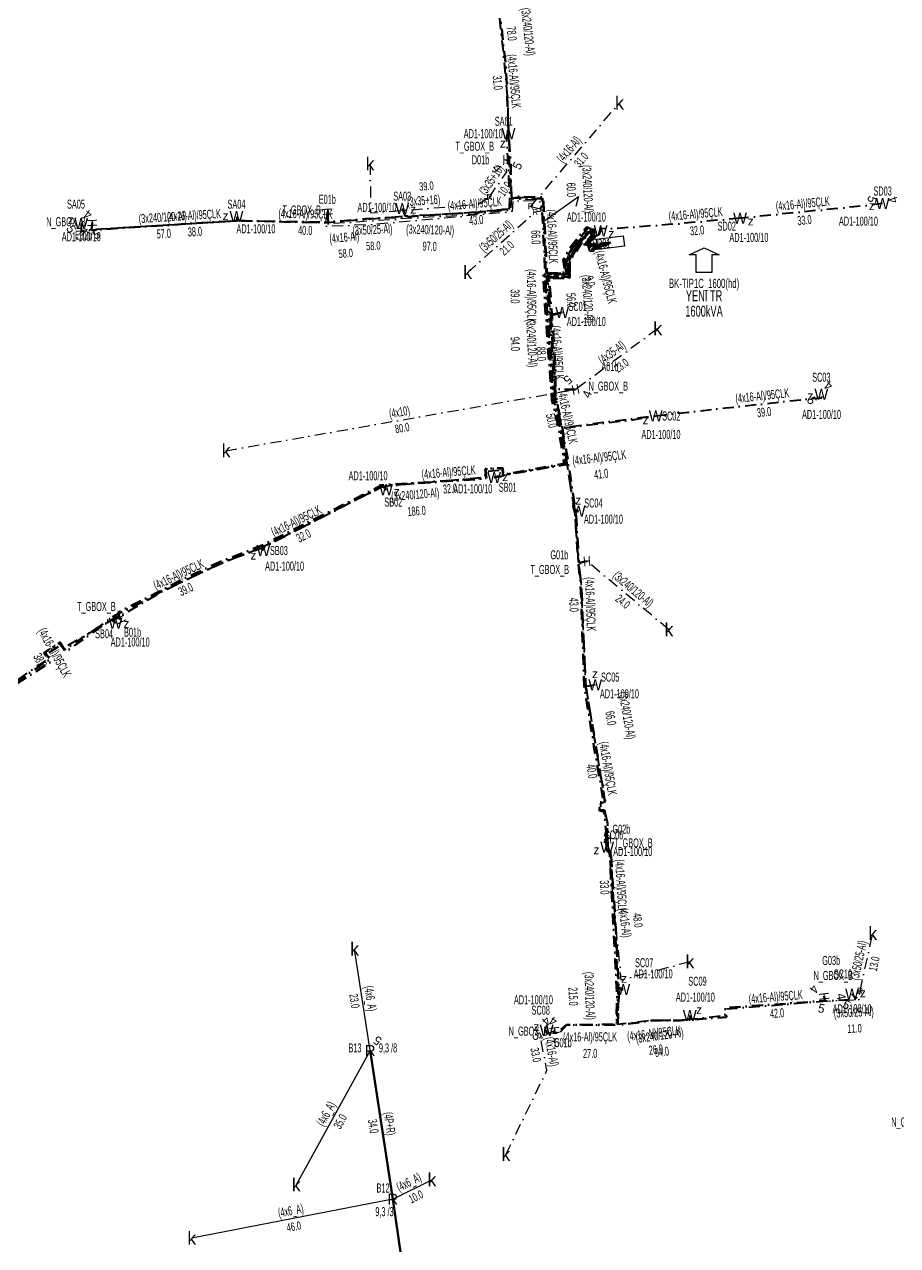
# Model space of a CAD drawing. Header units: millimetres. Extents: x 595692 to 597161, y 4087450 to 4088540.
# Drawn here: x 596018.4 to 596216.5, y 4087916.8 to 4088193.6 of the extents above; entities that cross this region are included whole.
import ezdxf
from ezdxf.enums import TextEntityAlignment as Align

# ---------------------------------------------------------------- set-up
doc = ezdxf.new("R2010")
doc.units = ezdxf.units.MM
doc.linetypes.add('DASHDOT', pattern=[5, 2.5, -1.25, 0, -1.25])
for name, color, linetype, lineweight in [('DIREK_AG_MEVCUT', 120, 'Continuous', 25), ('DIREK_AYD_MEVCUT', 190, 'Continuous', 25), ('DIREK_BOX_MEVCUT', 5, 'Continuous', 25), ('HAT_ABONE_HAVAI_MEVCUT', 56, 'Continuous', 30), ('HAT_ABONE_YERALTI_MEVCUT', 56, 'DASHDOT', 30), ('HAT_AG_HAVAI_MEVCUT', 126, 'Continuous', 50), ('HAT_AYD_YERALTI_MEVCUT', 150, 'DASHDOT', 40), ('HAT_BOX_YERALTI_MEVCUT', 192, 'DASHDOT', 50), ('KOFRE_ABONE_MEVCUT', 6, 'Continuous', 25), ('KULLANICI', 1, 'Continuous', 25), ('NODE_ABONE_MEVCUT', 5, 'Continuous', 25), ('TRAFO_MEVCUT', 5, 'Continuous', 30)]:
    doc.layers.add(name, color=color, linetype=linetype, lineweight=lineweight)
doc.styles.add('Direk', font='B_CAD')
doc.styles.get("Standard").update_dxf_attribs({"font": 'Arial'})

# ---------------------------------------------------------------- blocks, each defined once
blk = doc.blocks.new('MEV_BINA_KARE')
at = {"layer": 'TRAFO_MEVCUT', "linetype": 'Continuous'}
for p, q in [((-2.25, -2.25), (-2.25, 2.25)), ((-2.25, 2.25), (2.25, 2.25)), ((0, 1.8), (0, 2.7)), ((2.25, 2.25), (2.25, -2.25)), ((2.25, -2.25), (-2.25, -2.25))]:
    blk.add_line(p, q, dxfattribs=at)
blk = doc.blocks.new('MEV_BETKOSK')
at = {"layer": 'TRAFO_MEVCUT', "linetype": 'Continuous'}
for p, q in [((-3.4, 2), (0, 3.6)), ((0, 3.6), (3.4, 2)), ((-1.8, 2), (-3.4, 2)), ((-1.8, -2), (-1.8, 2)), ((3.4, 2), (1.8, 2)), ((1.8, 2), (1.8, -2)), ((1.8, -2), (-1.8, -2))]:
    blk.add_line(p, q, dxfattribs=at)

msp = doc.modelspace()

# ---------------------------------------------------------------- linework, layer by layer
at = {"layer": 'HAT_ABONE_HAVAI_MEVCUT'}
for p, q in [((596096.885, 4087960.973), (596093.338102, 4087984.006488)), ((596096.885, 4087960.973), (596080.12339, 4087930.539422)), ((596102.014653, 4087927.265147), (596110.89801, 4087931.69203)), ((596102.014653, 4087927.265147), (596056.409625, 4087918.443729))]:
    msp.add_line(p, q, dxfattribs=at)
at = {"layer": 'HAT_ABONE_YERALTI_MEVCUT', "flags": 128}
for points in [[(596133.31464, 4088152.401771), (596153.440009, 4088175.848463)], [(596096.859499, 4088162.028293), (596096.987803, 4088150.916984), (596121.296652, 4088152.831067), (596123.928516, 4088154.505889)], [(596123.928516, 4088154.505889), (596127.862348, 4088160.232379), (596127.752868, 4088162.8677)], [(596133.31464, 4088152.401771), (596135.44149, 4088151.854233), (596135.357721, 4088153.585457), (596129.242592, 4088153.669226), (596129.075054, 4088151.212005), (596114.48019, 4088149.816972), (596096.33576, 4088148.207928), (596086.665524, 4088147.878472), (596087.188796, 4088151.185004)], [(596134.305626, 4088151.127646), (596135.660033, 4088151.356951), (596135.768932, 4088153.861641), (596128.944559, 4088154.043141), (596128.72676, 4088151.53845), (596117.800503, 4088150.340555), (596106.629456, 4088149.723496), (596087.027534, 4088148.380401), (596087.188796, 4088151.185004)], [(596118.999017, 4088137.412294), (596134.305626, 4088151.127646)], [(596162.112121, 4088124.674408), (596143.472758, 4088110.867155)], [(596064.194603, 4088096.99818), (596143.472758, 4088110.867155)], [(596164.658161, 4088056.414797), (596146.065, 4088071.921)], [(596169.41688, 4087981.119387), (596153.854253, 4087976.975705), (596151.569466, 4087999.980601), (596150.866207, 4088009.016381)], [(596208.013909, 4087974.543977), (596210.910006, 4087987.530823)], [(596199.859165, 4087973.28532), (596200.027941, 4087972.184486), (596207.94131, 4087972.547484), (596208.013909, 4087974.543977)], [(596127.690648, 4087937.428424), (596136.988637, 4087956.531695), (596135.454968, 4087964.200039), (596138.714783, 4087965.56694)]]:
    msp.add_lwpolyline(points, dxfattribs=at)
at = {"layer": 'HAT_AG_HAVAI_MEVCUT'}
for p, q in [((596102.014653, 4087927.265147), (596096.885, 4087960.973)), ((596107.208493, 4087892.271163), (596102.014653, 4087927.265147))]:
    msp.add_line(p, q, dxfattribs=at)
at = {"layer": 'HAT_AYD_YERALTI_MEVCUT', "flags": 128}
for points in [[(596124.812662, 4088199.430461), (596125.761783, 4088199.182225), (596127.231773, 4088185.506864), (596128.130441, 4088175.689076), (596128.068048, 4088169.455066), (596128.260429, 4088168.881794)], [(596104.148038, 4088151.90126), (596104.727508, 4088150.2285), (596116.137919, 4088150.776748), (596125.389604, 4088151.564854), (596128.473499, 4088151.873244), (596128.54203, 4088154.443156), (596128.162822, 4088162.832622), (596127.847087, 4088167.931171), (596127.907914, 4088168.498884), (596128.260429, 4088168.881794)], [(596128.260429, 4088168.881794), (596128.424409, 4088162.550568), (596128.924068, 4088154.523124), (596135.962201, 4088154.255853), (596136.75033, 4088136.665911), (596141.600216, 4088137.193073), (596141.389351, 4088139.69709), (596142.91812, 4088142.517404), (596146.239237, 4088146.708338), (596147.741647, 4088147.10371), (596147.662573, 4088145.495867), (596146.713683, 4088144.204321), (596146.924547, 4088143.202714), (596147.003621, 4088142.675553), (596149.560355, 4088142.886417), (596151.417, 4088144.176)], [(596066.552007, 4088150.084121), (596067.081901, 4088149.212282), (596077.28274, 4088148.900466), (596087.059061, 4088148.75764), (596097.098852, 4088149.545747), (596104.226076, 4088150.162526), (596104.148038, 4088151.90126)], [(596213.135886, 4088153.065352), (596206.61187, 4088152.287561), (596183.804754, 4088150.015758), (596181.17659, 4088149.703942), (596180.7885, 4088149.695025)], [(596031.301278, 4088148.512003), (596031.312147, 4088146.762299), (596033.85122, 4088147.163205), (596048.239303, 4088148.009563), (596065.790092, 4088149.078647), (596066.81463, 4088149.078647), (596066.552007, 4088150.084121)], [(596180.7885, 4088149.695025), (596177.301162, 4088149.392126), (596164.458242, 4088148.253315), (596153.116362, 4088147.396677), (596151.745742, 4088147.396677), (596148.970236, 4088147.293881), (596149.160265, 4088146.824574)], [(596125.009179, 4088090.944742), (596126.449899, 4088091.174843), (596127.846877, 4088091.675646), (596141.333882, 4088093.977915), (596139.952983, 4088102.486038), (596138.168508, 4088110.450046), (596136.966398, 4088127.727735), (596136.55902, 4088136.446754), (596136.457642, 4088136.973915), (596141.323749, 4088137.399699), (596141.202096, 4088139.751651), (596142.59863, 4088142.444769), (596146.045455, 4088146.803989), (596147.586389, 4088147.2906), (596147.424185, 4088145.486085), (596146.207659, 4088143.823499), (596146.633443, 4088142.282565), (596147.261982, 4088142.26229), (596148.985395, 4088142.830002), (596151.417, 4088144.176)], [(596140.431975, 4088128.351847), (596137.471146, 4088127.757365), (596136.891268, 4088136.613679), (596141.741154, 4088137.035408), (596141.714796, 4088139.776648), (596143.583948, 4088143.014481), (596146.325188, 4088146.546463), (596147.458585, 4088146.810043), (596147.590375, 4088145.544856), (596146.483336, 4088143.937013), (596146.852349, 4088142.355529), (596151.417, 4088144.176)], [(596149.160265, 4088146.824574), (596148.751583, 4088145.909088), (596147.940566, 4088145.54413), (596146.886243, 4088143.982921), (596147.190374, 4088142.827221), (596151.417, 4088144.176)], [(596140.431975, 4088128.351847), (596137.369593, 4088127.327404), (596137.904135, 4088118.240194), (596138.483222, 4088110.489338), (596139.463215, 4088106.168459), (596140.309573, 4088102.248486), (596155.677649, 4088104.163927), (596161.023067, 4088104.921194), (596161.66342, 4088104.866978)], [(596161.66342, 4088104.866978), (596164.631224, 4088105.23301), (596177.593862, 4088106.703), (596194.476474, 4088108.529351), (596199.37644, 4088109.019348), (596199.234851, 4088109.787762)], [(596144.16506, 4088083.297468), (596143.203105, 4088083.572542), (596141.54159, 4088094.033209), (596140.303106, 4088102.094251), (596156.407891, 4088103.992032), (596161.66342, 4088104.866978)], [(596100.47131, 4088088.158802), (596100.048955, 4088088.93611), (596106.928413, 4088089.595062), (596122.733411, 4088090.963978), (596123.260572, 4088092.281882), (596126.792554, 4088092.650895), (596127.003419, 4088091.464781), (596125.009179, 4088090.944742)], [(596072.63608, 4088074.364096), (596072.620637, 4088075.273859), (596074.094053, 4088075.993435), (596087.765987, 4088082.812269), (596093.564868, 4088085.852215), (596099.653584, 4088088.909752), (596100.47131, 4088088.158802)], [(596147.928944, 4088043.931468), (596145.919648, 4088043.557456), (596145.120711, 4088058.004646), (596144.848175, 4088066.249372), (596144.780444, 4088067.174855), (596144.203341, 4088071.334335), (596143.391728, 4088081.832126), (596143.310626, 4088083.271683), (596144.16506, 4088083.297468)], [(596039.097232, 4088057.860145), (596038.41552, 4088058.715172), (596039.867194, 4088059.459004), (596041.390851, 4088060.178843), (596049.711909, 4088065.101543), (596058.723735, 4088069.418996), (596063.726498, 4088071.783316), (596070.71666, 4088074.421759), (596072.053014, 4088075.038538), (596072.63608, 4088074.364096)], [(596010.25036, 4088038.669999), (596009.793898, 4088039.767529), (596019.113962, 4088046.590745), (596023.919242, 4088049.875366), (596023.412356, 4088050.787761), (596026.514499, 4088052.876132), (596027.183589, 4088052.267869), (596033.714319, 4088055.999979), (596038.163577, 4088058.607196), (596039.097232, 4088057.860145)], [(596150.645915, 4088007.088116), (596150.418354, 4088008.449375), (596151.035133, 4088009.306013), (596150.761009, 4088012.492704), (596150.075699, 4088015.405272), (596149.150531, 4088015.610865), (596149.202032, 4088017.105746), (596150.244388, 4088017.453198), (596147.788023, 4088031.825202), (596145.953831, 4088043.202157), (596147.928944, 4088043.931468)], [(596154.303, 4087974.858), (596153.134612, 4087975.370511), (596152.422875, 4087990.074453), (596151.480585, 4088006.119321), (596150.82954, 4088006.496242), (596150.645915, 4088007.088116)], [(596154.303, 4087974.858), (596153.078283, 4087975.030786), (596152.774152, 4087966.880058), (596141.48073, 4087966.819232), (596139.987496, 4087965.15867), (596136.966455, 4087964.834263), (596136.921264, 4087965.572411)], [(596169.393623, 4087968.908033), (596169.313756, 4087968.035268), (596167.265937, 4087967.832514), (596160.858897, 4087967.812239), (596153.017457, 4087966.880058), (596153.281038, 4087974.848307), (596154.303, 4087974.858)], [(596169.393623, 4087968.908033), (596169.51776, 4087968.099548), (596177.313161, 4087968.990451), (596177.669523, 4087970.415896), (596200.387548, 4087972.242247), (596206.356598, 4087972.598608), (596207.782043, 4087972.643153), (596206.935685, 4087973.044059), (596206.178418, 4087973.801327)]]:
    msp.add_lwpolyline(points, dxfattribs=at)
at = {"layer": 'HAT_BOX_YERALTI_MEVCUT', "flags": 128}
for points in [[(596117.411705, 4088223.475666), (596121.338802, 4088221.049675), (596122.454597, 4088221.278556), (596124.686189, 4088219.933879), (596125.006186, 4088214.299581), (596125.973208, 4088199.496693), (596127.731345, 4088183.572629), (596128.282432, 4088168.434257), (596128.768804, 4088162.769449), (596127.752868, 4088162.8677)], [(596151.417, 4088144.176), (596149.447224, 4088143.772332), (596146.375233, 4088143.983673), (596147.743357, 4088145.502473), (596147.589302, 4088147.307113), (596146.27985, 4088147.449191), (596142.330154, 4088142.400865), (596141.142728, 4088139.960138), (596141.378463, 4088137.130487), (596137.000627, 4088136.997825), (596136.128754, 4088154.438702), (596128.96949, 4088154.659159), (596128.732163, 4088162.805389), (596127.752868, 4088162.8677)], [(596087.188796, 4088151.185004), (596087.351347, 4088148.821288), (596095.861147, 4088149.546555), (596104.274246, 4088149.981715), (596115.666374, 4088150.734782), (596119.843455, 4088150.963663), (596123.619994, 4088151.278374), (596128.426498, 4088151.793357), (596128.884261, 4088154.31105), (596135.776689, 4088154.111155), (596136.606143, 4088136.319404), (596141.90911, 4088136.633006), (596141.727358, 4088139.952892), (596143.00601, 4088142.291357), (596146.239464, 4088146.574414), (596147.441429, 4088146.82835), (596147.593791, 4088145.490953), (596146.201631, 4088143.893099), (596148.805653, 4088143.742141), (596151.417, 4088144.176)], [(596033.804924, 4088148.648632), (596033.681565, 4088147.036427), (596066.182687, 4088149.124968), (596087.016652, 4088148.772971), (596087.188796, 4088151.185004)], [(595862.369086, 4087971.185278), (595862.075347, 4087975.913726), (595871.150484, 4087977.103908), (595883.907747, 4087977.141101), (595892.908498, 4087976.955135), (595896.470639, 4087977.326598), (595898.293106, 4087977.438177), (595906.475606, 4087978.107654), (595916.368994, 4087980.711177), (595931.705004, 4087987.685604), (595942.309904, 4087993.673876), (595953.941468, 4088001.003384), (595965.192779, 4088009.740435), (595973.437248, 4088015.569368), (595978.049203, 4088018.953948), (595983.330636, 4088022.673267), (595997.679994, 4088032.673543), (596009.428349, 4088040.123067), (596024.042109, 4088049.5239), (596022.858769, 4088051.177545), (596026.457218, 4088053.548873), (596027.534428, 4088051.852113), (596039.204182, 4088059.714905), (596046.977558, 4088063.582996), (596049.209149, 4088064.921951), (596058.237262, 4088069.232804), (596064.225365, 4088071.985099), (596072.556639, 4088075.034941), (596086.960279, 4088082.514197), (596099.531576, 4088088.799846), (596102.057915, 4088089.218186), (596123.245336, 4088090.674105), (596123.068715, 4088092.803364), (596126.934744, 4088092.96036), (596126.980085, 4088091.417706), (596141.275096, 4088093.864541), (596139.936532, 4088102.377227), (596138.895123, 4088106.50567), (596138.237437, 4088110.665863), (596137.059475, 4088127.824499), (596136.6507, 4088135.418244), (596136.320736, 4088137.14707), (596141.229218, 4088137.229983), (596141.05226, 4088140.524054), (596146.190559, 4088147.576751), (596147.025426, 4088147.307712), (596147.350985, 4088145.849206), (596145.748758, 4088143.757237), (596148.747107, 4088143.415605), (596149.512698, 4088143.908874), (596151.417, 4088144.176)], [(596040.26076, 4088058.672641), (596039.598232, 4088060.299395), (596048.420886, 4088064.741675), (596054.252954, 4088067.80076), (596062.587044, 4088071.706189), (596072.257272, 4088075.499894), (596094.930946, 4088086.836311), (596099.505708, 4088089.179482), (596123.169489, 4088090.769753), (596122.930165, 4088092.873382), (596127.00343, 4088093.078107), (596127.092429, 4088091.582208), (596140.905453, 4088094.06704), (596139.536413, 4088102.513318), (596138.084187, 4088108.496664), (596137.930132, 4088110.807484), (596137.182168, 4088120.596341), (596136.055412, 4088137.2134), (596141.096557, 4088137.428976), (596140.644724, 4088140.249814), (596142.073716, 4088142.933019), (596146.048707, 4088147.778087), (596146.695355, 4088147.290564), (596147.415128, 4088146.250134), (596145.560958, 4088143.725853), (596148.330136, 4088143.334555), (596149.016994, 4088143.493061), (596151.417, 4088144.176)], [(596151.417, 4088144.176), (596149.084925, 4088143.568539), (596146.020482, 4088143.802524), (596147.539548, 4088145.653818), (596147.421044, 4088146.669562), (596146.320654, 4088146.500272), (596143.0872, 4088142.200286), (596141.885235, 4088139.881002), (596141.97544, 4088136.450596), (596137.026314, 4088136.227635), (596137.68042, 4088127.584723), (596138.685652, 4088110.777917), (596139.578289, 4088105.942803), (596140.50763, 4088101.48439), (596141.511846, 4088094.157332), (596143.364829, 4088083.074582), (596144.096765, 4088071.414943), (596144.611748, 4088066.780099), (596145.446606, 4088043.217957), (596147.639964, 4088029.910214), (596149.797169, 4088017.599269), (596148.978919, 4088017.227337), (596148.90251, 4088015.31253), (596149.914869, 4088015.202491), (596150.399041, 4088010.646875), (596149.914881, 4088008.778213), (596150.61913, 4088006.159285), (596151.169326, 4088005.873183), (596152.037626, 4087989.792362), (596152.558351, 4087979.680252), (596152.855896, 4087974.28724), (596152.70685, 4087966.828806), (596141.434454, 4087966.800196), (596138.405198, 4087964.397589), (596138.714783, 4087965.56694)], [(596146.065, 4088071.921), (596144.232944, 4088071.574474), (596143.53073, 4088083.197398), (596141.858628, 4088094.017033), (596140.42422, 4088102.489623), (596139.56098, 4088106.617774), (596138.833029, 4088110.900831), (596138.595804, 4088116.0942), (596137.34562, 4088135.301073), (596137.31701, 4088136.245208), (596142.141267, 4088136.251603), (596142.048338, 4088139.873638), (596143.455045, 4088142.42297), (596146.448106, 4088146.472405), (596147.284403, 4088146.582444), (596147.372434, 4088145.680125), (596145.914812, 4088143.825168), (596149.167952, 4088143.568539), (596148.560855, 4088143.941508), (596151.417, 4088144.176)], [(596143.472758, 4088110.867155), (596138.920386, 4088110.9279), (596138.903235, 4088115.987746), (596137.989313, 4088129.662844), (596137.521918, 4088136.042915), (596142.224181, 4088136.16869), (596142.165565, 4088139.850265), (596144.844854, 4088144.104156), (596146.57162, 4088146.508085), (596147.13028, 4088145.949425), (596145.325894, 4088143.635862), (596148.244268, 4088143.242041), (596149.23795, 4088143.765574), (596150.939323, 4088143.833291), (596151.417, 4088144.176)], [(596150.866207, 4088009.016381), (596150.599216, 4088009.265074), (596150.638283, 4088012.65089), (596150.039254, 4088015.515811), (596149.166755, 4088015.554878), (596149.101643, 4088017.039428), (596150.155374, 4088017.413744), (596147.783253, 4088031.842819), (596145.798157, 4088043.27494), (596144.753497, 4088067.122288), (596144.152744, 4088071.324175), (596146.065, 4088071.921)], [(595942.861924, 4087991.716751), (595942.478053, 4087993.505728), (595953.888955, 4088000.216398), (595966.751904, 4088010.028762), (595983.414451, 4088022.153741), (595998.345365, 4088032.422143), (596009.652093, 4088039.674814), (596024.550206, 4088049.18762), (596023.124093, 4088051.210711), (596026.324556, 4088053.383046), (596027.833583, 4088051.409703), (596037.976121, 4088058.556718), (596039.463849, 4088059.300581), (596040.26076, 4088058.672641)], [(596150.866207, 4088009.016381), (596150.159405, 4088008.958394), (596150.734994, 4088006.503678), (596151.479873, 4088006.114309), (596152.523757, 4087989.828061), (596153.345726, 4087974.98426), (596153.074705, 4087966.732271), (596160.755428, 4087967.766638), (596167.269737, 4087967.810654), (596177.71992, 4087968.580097), (596177.396557, 4087970.671177), (596193.061612, 4087971.745798), (596200.042487, 4087972.289391), (596199.859165, 4087973.28532)]]:
    msp.add_lwpolyline(points, dxfattribs=at)
at = {"layer": 'KULLANICI', "flags": 128}
msp.add_lwpolyline([(596136.514891, 4088149.187721), (596144.139494, 4088154.617926), (596143.50721, 4088152.386335)], dxfattribs=at)
msp.add_lwpolyline([(596136.514891, 4088149.187721), (596144.139494, 4088154.617926), (596143.50721, 4088152.386335)], dxfattribs=at)

# ---------------------------------------------------------------- block references
at = {"layer": 'TRAFO_MEVCUT', "xscale": 1.347194, "yscale": 0.5268220000000001, "rotation": 7.431408}
msp.add_blockref('MEV_BINA_KARE', (596151.417, 4088144.176), dxfattribs=at)
msp.add_blockref('MEV_BINA_KARE', (596151.417, 4088144.176), dxfattribs=at)
at = {"layer": 'TRAFO_MEVCUT'}
msp.add_blockref('MEV_BETKOSK', (596172.621601, 4088139.38219), dxfattribs=at)
msp.add_blockref('MEV_BETKOSK', (596172.621601, 4088139.38219), dxfattribs=at)

# ---------------------------------------------------------------- texts
at = {"layer": 'DIREK_AG_MEVCUT', "width": 0.53}
for s, p in [('B13', (596093.438652, 4087961.583478)), ('9,3 /8', (596100.931404, 4087961.59244)), ('B12', (596099.802964, 4087929.826489)), ('9,3 /3', (596100.12789, 4087924.456197))]:
    msp.add_text(s, height=2.05, dxfattribs=at).set_placement(p, align=Align.MIDDLE_CENTER)
at = {"layer": 'DIREK_AG_MEVCUT', "style": 'Direk'}
for p in [(596096.885, 4087960.973), (596102.014653, 4087927.265147)]:
    msp.add_text('R', height=2.5, dxfattribs=at).set_placement(p, align=Align.MIDDLE_CENTER)
at = {"layer": 'DIREK_AG_MEVCUT', "color": 32, "style": 'Direk'}
msp.add_text('5', height=2, rotation=503.703507, dxfattribs=at).set_placement((596098.542499, 4087963.229701), align=Align.MIDDLE_CENTER)
at = {"layer": 'DIREK_AYD_MEVCUT', "width": 0.53}
for s, p in [('SA01', (596127.181765, 4088171.69199)), ('AD1-100/10', (596122.532757, 4088168.881954)), ('SD03', (596213.138514, 4088155.875547)), ('SA05', (596030.137128, 4088152.897199)), ('SA04', (596066.554635, 4088152.894316)), ('AD1-100/10', (596098.420366, 4088152.165734)), ('SA03', (596104.148462, 4088154.712735)), ('AD1-100/10', (596145.919056, 4088149.98477)), ('AD1-100/10', (596070.967069, 4088147.312152)), ('SD02', (596177.774941, 4088147.915007)), ('AD1-100/10', (596207.64212, 4088149.046239)), ('AD1-100/10', (596031.33884, 4088145.527127)), ('SD01', (596149.321781, 4088144.014699)), ('AD1-100/10', (596182.796631, 4088145.349029)), ('SC01', (596143.945966, 4088129.703266)), ('AD1-100/10', (596145.906264, 4088126.271256)), ('SC03', (596199.235614, 4088113.647958)), ('AD1-100/10', (596199.272413, 4088105.227886)), ('SC02', (596165.201812, 4088104.867138)), ('AD1-100/10', (596162.851957, 4088100.692367)), ('AD1-100/10', (596096.403196, 4088091.31705)), ('AD1-100/10', (596120.151979, 4088088.371945)), ('SB01', (596128.080926, 4088088.695118)), ('SB02', (596102.124178, 4088085.348927)), ('SC04', (596147.51873, 4088085.140228)), ('AD1-100/10', (596149.792492, 4088081.474032)), ('SB03', (596076.174472, 4088074.364896)), ('AD1-100/10', (596077.462485, 4088070.836489)), ('SB04', (596036.514568, 4088055.497975)), ('AD1-100/10', (596042.435414, 4088053.617894)), ('SC05', (596151.333083, 4088045.663871)), ('AD1-100/10', (596153.422871, 4088041.878797)), ('SC06', (596152.225977, 4088009.898312)), ('AD1-100/10', (596156.448711, 4088006.109695)), ('SC07', (596159.042117, 4087980.897098)), ('AD1-100/10', (596161.07424, 4087978.385673)), ('SC10', (596204.126826, 4087978.352828)), ('SC09', (596171.128334, 4087976.70424)), ('AD1-100/10', (596133.913327, 4087972.510669)), ('AD1-100/10', (596170.649664, 4087973.104279)), ('SC08', (596135.56755, 4087970.132607)), ('AD1-100/10', (596206.21598, 4087970.466451))]:
    msp.add_text(s, height=2.05, dxfattribs=at).set_placement(p, align=Align.MIDDLE_CENTER)
at = {"layer": 'DIREK_AYD_MEVCUT', "style": 'Direk'}
for p in [(596128.260429, 4088168.881794), (596104.148038, 4088151.90126), (596213.135886, 4088153.065352), (596066.552007, 4088150.084121), (596180.7885, 4088149.695025), (596031.301278, 4088148.512003), (596149.160265, 4088146.824574), (596140.431975, 4088128.351847), (596199.234851, 4088109.787762), (596161.66342, 4088104.866978), (596125.009179, 4088090.944742), (596100.47131, 4088088.158802), (596144.16506, 4088083.297468), (596072.63608, 4088074.364096), (596039.097232, 4088057.860145), (596147.928944, 4088043.931468), (596150.645915, 4088007.088116), (596154.303, 4087974.858), (596206.178418, 4087973.801327), (596169.393623, 4087968.908033), (596136.921264, 4087965.572411)]:
    msp.add_text('W', height=2.5, dxfattribs=at).set_placement(p, align=Align.MIDDLE_CENTER)
at = {"layer": 'DIREK_AYD_MEVCUT', "color": 40, "style": 'Direk'}
for p in [(596126.979216, 4088166.736369), (596064.058691, 4088150.268127), (596106.644847, 4088151.776315), (596210.687601, 4088152.560803), (596028.952047, 4088149.368369), (596183.207096, 4088149.063572), (596151.600421, 4088146.282163), (596137.82758, 4088127.4702), (596196.756411, 4088109.460142), (596159.327433, 4088103.977696), (596127.504412, 4088091.100371), (596102.941178, 4088087.77314), (596144.065403, 4088085.796796), (596070.378527, 4088073.291422), (596041.597186, 4088057.84619), (596147.874613, 4088046.432194), (596148.217989, 4088006.492152), (596154.474289, 4087977.353441), (596208.663986, 4087974.069565), (596171.502934, 4087970.251291), (596134.572033, 4087966.428777)]:
    msp.add_text('z', height=2, dxfattribs=at).set_placement(p, align=Align.MIDDLE_CENTER)
at = {"layer": 'DIREK_AYD_MEVCUT', "color": 32, "style": 'Direk'}
for s, rotation, p in [('5', 252.127862, (596210.756527, 4088153.924654)), ('4', 468.067378, (596215.512617, 4088153.84069)), ('4', 502.794258, (596032.812975, 4088150.503177)), ('5', 296.75762, (596029.06898, 4088147.251395)), ('4', 500.214487, (596200.83464, 4088111.708875)), ('5', 300.327394, (596197.076966, 4088108.373929)), ('4', 282.454404, (596203.737248, 4087973.26217)), ('5', -29.788542, (596204.936417, 4087971.371305)), ('4', 505.018569, (596138.354542, 4087967.620755)), ('5', 299.260974, (596134.740258, 4087964.203803))]:
    msp.add_text(s, height=2, rotation=rotation, dxfattribs=at).set_placement(p, align=Align.MIDDLE_CENTER)
at = {"layer": 'DIREK_BOX_MEVCUT', "width": 0.53}
for s, p in [('T_GBOX_B', (596120.600428, 4088166.025437)), ('D01b', (596121.919899, 4088162.953691)), ('E01b', (596087.157763, 4088153.9952)), ('T_GBOX_B', (596081.337676, 4088151.568522)), ('N_GBOX_B', (596027.869354, 4088148.91516)), ('E02b', (596031.887637, 4088145.883234)), ('A01b', (596151.267089, 4088116.072474)), ('N_GBOX_B', (596150.893158, 4088111.643615)), ('G01b', (596139.798488, 4088073.383244)), ('T_GBOX_B', (596137.624204, 4088070.055743)), ('T_GBOX_B', (596034.772824, 4088061.670681)), ('B01b', (596042.976112, 4088055.828215)), ('G02b', (596153.87978, 4088011.187462)), ('T_GBOX_B', (596156.587774, 4088008.079351)), ('G03b', (596201.461622, 4087981.422212)), ('N_GBOX_B', (596201.924485, 4087978.015032)), ('N_GBOX_B', (596132.779213, 4087965.392722)), ('C01b', (596140.614126, 4087962.764437)), ('N_GBOX_B', (596219.557432, 4087944.78489))]:
    msp.add_text(s, height=2.05, dxfattribs=at).set_placement(p, align=Align.MIDDLE_CENTER)
at = {"layer": 'DIREK_BOX_MEVCUT', "color": 32, "style": 'Direk'}
for s, rotation, p in [('4', 670.417689, (596125.621121, 4088161.052306)), ('5', 423.388483, (596130.256248, 4088161.613472)), ('4', 315.000001, (596031.825025, 4088146.668733)), ('5', 380.31224, (596034.776905, 4088146.02275)), ('5', 219.074585, (596141.707829, 4088113.040868)), ('4', 428.226218, (596146.072993, 4088109.828515)), ('4', 594.573114, (596197.577569, 4087974.908379)), ('5', 347.501423, (596199.253202, 4087970.551677)), ('4', 582.196624, (596136.834088, 4087967.641304)), ('5', 368.361027, (596139.121932, 4087962.7967))]:
    msp.add_text(s, height=2, rotation=rotation, dxfattribs=at).set_placement(p, align=Align.MIDDLE_CENTER)
at = {"layer": 'DIREK_BOX_MEVCUT', "style": 'Direk', "width": 0.8}
for rotation, p in [(358.170898, (596127.752868, 4088162.8677)), (273.130245, (596087.188796, 4088151.185004)), (271.673751, (596033.804924, 4088148.648632)), (12.11876, (596143.472758, 4088110.867155)), (4.920616, (596146.065, 4088071.921)), (296.558722, (596040.26076, 4088058.672641)), (1.080924, (596150.866207, 4088009.016381)), (276.843346, (596199.859165, 4087973.28532)), (276.952957, (596138.714783, 4087965.56694))]:
    msp.add_text('H', height=2.25, rotation=rotation, dxfattribs=at).set_placement(p, align=Align.MIDDLE_CENTER)
at = {"layer": 'HAT_ABONE_HAVAI_MEVCUT', "lineweight": 30, "width": 0.53}
for s, rotation, p in [('23.0', 278.754143, (596094.271453, 4087972.360379)), ('35.0', 421.155767, (596089.248739, 4087945.346146)), ('10.0', 26.488657, (596106.835449, 4087928.717819)), ('46.0', 370.947569, (596079.373563, 4087922.019907))]:
    msp.add_text(s, height=1.9, rotation=rotation, dxfattribs=at).set_placement(p, align=Align.TOP_CENTER)
for rotation, p in [(278.754143, (596095.951649, 4087972.61911)), (421.155767, (596087.759651, 4087946.166277)), (26.488657, (596106.077213, 4087930.239358)), (370.947569, (596079.050715, 4087923.688969))]:
    msp.add_text('(4x6_A)', height=2.05, rotation=rotation, dxfattribs=at).set_placement(p, align=Align.CENTER)
at = {"layer": 'HAT_ABONE_YERALTI_MEVCUT', "lineweight": 30, "width": 0.53}
for s, rotation, p in [('(4x16-Al)', 49.358998, (596142.73234, 4088164.678737)), ('(3x35+16)', 55.512746, (596125.194818, 4088157.850424)), ('(3x35+16)', 4.502189, (596109.075505, 4088152.721403)), ('(3x50/25-Al)', 363.161656, (596097.444878, 4088146.095685)), ('(3x50/25-Al)', 41.861648, (596126.085088, 4088144.903015)), ('(4x16-Al)', 365.067718, (596091.081568, 4088144.385109)), ('(4x35-Al)', 396.529486, (596152.286488, 4088118.453799)), ('(4x10)', 9.922948, (596103.687205, 4088104.769951)), ('(3x240/120-Al)', 320.171686, (596155.906108, 4088064.82088)), ('(4x16-Al)', 277.208619, (596153.706667, 4087989.857207)), ('(3x50/25-Al)', 77.428606, (596208.632336, 4087981.222407)), ('(3x50/25-Al)', 2.626406, (596206.631865, 4087968.64131)), ('(4x16-Al)', 281.309932, (596137.055296, 4087960.532566))]:
    msp.add_text(s, height=2.05, rotation=rotation, dxfattribs=at).set_placement(p, align=Align.CENTER)
for s, rotation, p in [('31.0', 49.358998, (596144.022309, 4088163.571497)), ('39.0', 4.502189, (596109.567048, 4088157.949884)), ('10.0', 55.512746, (596126.596046, 4088156.887845)), ('58.0', 365.067718, (596091.231735, 4088142.691754)), ('58.0', 363.161656, (596097.538639, 4088144.398272)), ('21.0', 41.861648, (596127.219556, 4088143.636926)), ('23.0', 396.529486, (596153.29839, 4088117.087763)), ('80.0', 9.922948, (596103.980155, 4088103.095383)), ('24.0', 320.171686, (596154.817276, 4088063.515336)), ('48.0', 277.208619, (596158.537495, 4087990.652531)), ('13.0', 77.428606, (596210.29158, 4087980.852392)), ('11.0', 2.626406, (596206.709765, 4087966.943096)), ('33.0', 281.309932, (596135.388309, 4087960.199168))]:
    msp.add_text(s, height=1.9, rotation=rotation, dxfattribs=at).set_placement(p, align=Align.TOP_CENTER)
at = {"layer": 'HAT_AG_HAVAI_MEVCUT', "lineweight": 30, "width": 0.53}
msp.add_text('(4P+R)', height=2.05, rotation=278.652868, dxfattribs=at).set_placement((596100.290152, 4087944.246954), align=Align.CENTER)
msp.add_text('34.0', height=2.05, rotation=278.652868, dxfattribs=at).set_placement((596098.609501, 4087943.991193), align=Align.TOP_CENTER)
at = {"layer": 'HAT_AYD_YERALTI_MEVCUT', "lineweight": 30, "width": 0.53}
for rotation, p in [(275.229973, (596128.527568, 4088180.675451)), (4.868997, (596120.691615, 4088152.017734)), (365.688433, (596195.124061, 4088151.997474)), (3.485791, (596056.963017, 4088149.392532)), (359.163005, (596082.183317, 4088149.678962)), (272.565458, (596137.205414, 4088145.498929)), (365.067294, (596170.804625, 4088149.669398)), (284.743563, (596149.365948, 4088136.09326)), (270.550904, (596132.490241, 4088132.01529)), (273.97999, (596138.415403, 4088119.147888)), (282.183657, (596140.717249, 4088104.387861)), (6.174214, (596185.943749, 4088108.461245)), (6.720718, (596148.968745, 4088094.443729)), (4.950198, (596114.757565, 4088091.126349)), (26.507583, (596080.550651, 4088080.163496)), (25.598496, (596053.850569, 4088068.026837)), (271.89327, (596145.833979, 4088062.155091)), (299.054604, (596024.408833, 4088050.74436)), (279.698891, (596149.854057, 4088024.7824)), (273.361032, (596152.800268, 4087998.146721)), (4.596247, (596188.960422, 4087972.176338)), (360.308592, (596146.766501, 4087963.066937)), (366.779432, (596161.381441, 4087963.913871))]:
    msp.add_text('(4x16-Al)/95ÇLK', height=2.05, rotation=rotation, dxfattribs=at).set_placement(p, align=Align.CENTER)
for s, rotation, p in [('31.0', 275.229973, (596126.834646, 4088180.52049)), ('43.0', 4.868997, (596120.835908, 4088150.323868)), ('33.0', 365.688433, (596195.292563, 4088150.305845)), ('38.0', 3.485791, (596057.066378, 4088147.695677)), ('40.0', 359.163005, (596082.158484, 4088147.979144)), ('32.0', 365.067294, (596170.954779, 4088147.976043)), ('66.0', 272.565458, (596135.507117, 4088145.422836)), ('9.0', 284.743563, (596147.721921, 4088135.660622)), ('39.0', 270.550904, (596130.79032, 4088131.998945)), ('88.0', 273.97999, (596136.719503, 4088119.029894)), ('39.0', 6.174214, (596186.126587, 4088106.771106)), ('50.0', 282.183657, (596139.055539, 4088104.029083)), ('41.0', 6.720718, (596149.167696, 4088092.755411)), ('32.0', 4.950198, (596114.904258, 4088089.43269)), ('32.0', 26.507583, (596081.309389, 4088078.642208)), ('39.0', 25.598496, (596054.585075, 4088066.493702)), ('43.0', 271.89327, (596144.134907, 4088062.098927)), ('38.0', 299.054604, (596022.922766, 4088049.918767)), ('40.0', 279.698891, (596148.178355, 4088024.496)), ('33.0', 273.361032, (596151.103192, 4087998.047054)), ('42.0', 4.596247, (596189.096649, 4087970.481805)), ('26.0', 366.779432, (596161.582122, 4087962.225757)), ('27.0', 360.308592, (596146.775657, 4087961.366962))]:
    msp.add_text(s, height=2.05, rotation=rotation, dxfattribs=at).set_placement(p, align=Align.TOP_CENTER)
at = {"layer": 'HAT_BOX_YERALTI_MEVCUT', "lineweight": 30, "width": 0.53}
for rotation, p in [(276.300368, (596131.701101, 4088191.873081)), (272.756982, (596145.226649, 4088156.284894)), (3.676804, (596049.877617, 4088148.928948)), (358.338766, (596110.455917, 4088146.072268)), (274.189923, (596145.240897, 4088131.341425)), (272.615373, (596132.523605, 4088121.330506)), (4.975842, (596107.176858, 4088086.04876)), (279.850734, (596154.165248, 4088036.805452)), (272.029265, (596145.677882, 4087973.345973)), (7.669905, (596162.678144, 4087963.405509))]:
    msp.add_text('(3x240/120-Al)', height=2.05, rotation=rotation, dxfattribs=at).set_placement(p, align=Align.CENTER)
for s, rotation, p in [('78.0', 276.300368, (596130.011368, 4088191.686522)), ('60.0', 272.756982, (596143.528617, 4088156.203124)), ('57.0', 3.676804, (596049.986635, 4088147.232447)), ('97.0', 358.338766, (596110.406634, 4088144.372982)), ('56.0', 274.189923, (596143.545441, 4088131.217219)), ('94.0', 272.615373, (596130.825376, 4088121.252933)), ('186.0', 4.975842, (596107.324308, 4088084.355167)), ('66.0', 279.850734, (596152.490311, 4088036.514613)), ('215.0', 272.029265, (596143.978948, 4087973.285776)), ('94.0', 7.669905, (596162.905035, 4087961.720718))]:
    msp.add_text(s, height=2.05, rotation=rotation, dxfattribs=at).set_placement(p, align=Align.TOP_CENTER)
at = {"layer": 'KOFRE_ABONE_MEVCUT', "style": 'Direk'}
for p in [(596153.440009, 4088175.848463), (596096.859499, 4088162.028293), (596118.999017, 4088137.412294), (596162.112121, 4088124.674408), (596064.194603, 4088096.99818), (596164.658161, 4088056.414797), (596210.910006, 4087987.530823), (596093.338102, 4087984.006488), (596169.41688, 4087981.119387), (596127.690648, 4087937.428424), (596080.12339, 4087930.539422), (596110.89801, 4087931.69203), (596056.409625, 4087918.443729)]:
    msp.add_text('k', height=3, dxfattribs=at).set_placement(p, align=Align.MIDDLE_CENTER)
at = {"layer": 'NODE_ABONE_MEVCUT', "style": 'Direk'}
for p in [(596123.928516, 4088154.505889), (596133.31464, 4088152.401771), (596134.305626, 4088151.127646), (596208.013909, 4087974.543977)]:
    msp.add_text('R', height=1.4, dxfattribs=at).set_placement(p, align=Align.MIDDLE_CENTER)
at = {"layer": 'TRAFO_MEVCUT', "width": 0.6}
for s, height, p in [('BK-TIP1C_1600(hd)', 2.1, (596172.621601, 4088133.88219)), ('BK-TIP1C_1600(hd)', 2.1, (596172.621601, 4088133.88219)), ('YENI TR', 2.5, (596172.621601, 4088130.88219)), ('YENI TR', 2.5, (596172.621601, 4088130.88219)), ('1600kVA', 2.5, (596172.621601, 4088127.38219)), ('1600kVA', 2.5, (596172.621601, 4088127.38219))]:
    msp.add_text(s, height=height, dxfattribs=at).set_placement(p, align=Align.CENTER)

doc.saveas('drawing.dxf')
